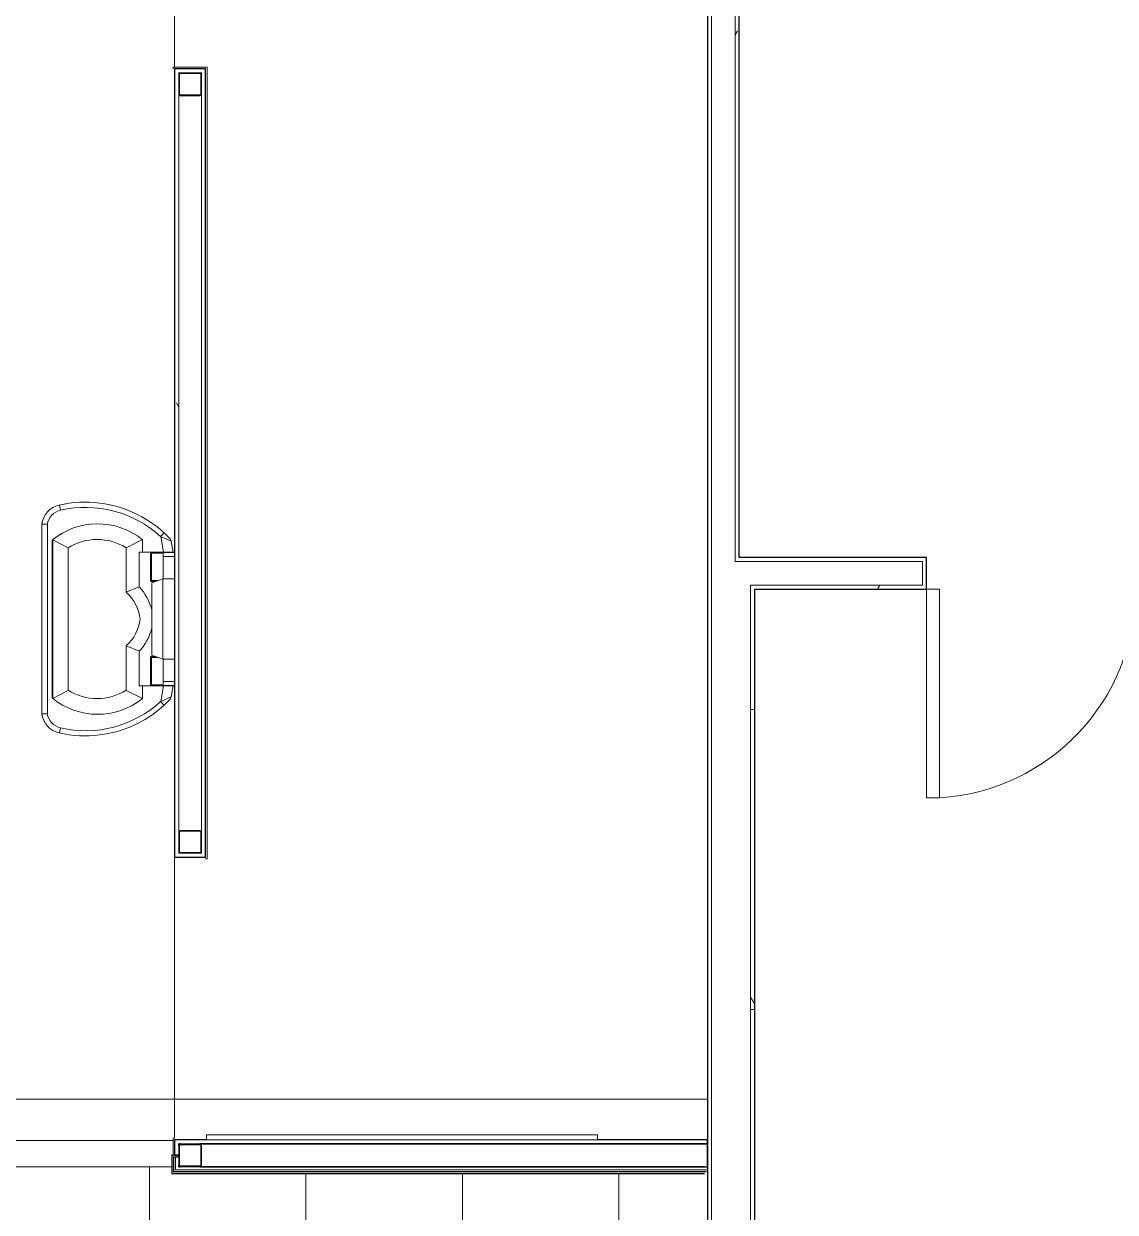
# Model space of a CAD drawing. Header units: inches. Extents: x 0 to 26364, y -23034 to 792.
# Drawn here: x 25632.4 to 25799.8, y -22702.4 to -22520 of the extents above; entities that cross this region are included whole.
import ezdxf

# ---------------------------------------------------------------- set-up
doc = ezdxf.new("R2010")
doc.units = ezdxf.units.IN
doc.header["$MEASUREMENT"] = 0
for name, color, linetype, lineweight in [('A-DOOR', 31, 'Continuous', 13), ('A-FLOR', 192, 'Continuous', 13), ('A-FLOR-PATT', 8, 'Continuous', 13), ('A-GENM', 13, 'Continuous', 13), ('A-WALL', 113, 'Continuous', 13), ('A-WALL-PATT', 111, 'Continuous', 25), ('I-WALL', 2, 'Continuous', 13), ('Q-SPCQ', 91, 'Continuous', 13), ('S-COLS', 52, 'Continuous', 13)]:
    doc.layers.add(name, color=color, linetype=linetype, lineweight=lineweight)
pattern_1 = [(0, (0, 0), (61.44, 15.36), [2.534, -43.546, 2.534, -43.546, -245.76]), (0, (0, 0), (61.44, 15.36), [-92.16, 2.534, -89.626, 2.534, -43.546, -107.52]), (0, (0, 0), (61.44, 15.36), [-230.4, 2.534, -28.186, 2.534, -74.266]), (120, (23.04, 7.68), (-44.02215, 45.528601), [2.534, -43.546, 2.534, -43.546, -245.76]), (120, (23.04, 7.68), (-44.02215, 45.528601), [-92.16, 2.534, -89.626, 2.534, -43.546, -107.52]), (120, (23.04, 7.68), (-44.02215, 45.528601), [-230.4, 2.534, -28.186, 2.534, -74.266]), (240, (30.72, 38.4), (-17.41785, -60.888601), [2.534, -43.546, 2.534, -43.546, -245.76]), (240, (30.72, 38.4), (-17.41785, -60.888601), [-92.16, 2.534, -89.626, 2.534, -43.546, -107.52]), (240, (30.72, 38.4), (-17.41785, -60.888601), [-230.4, 2.534, -28.186, 2.534, -74.266])]

# ---------------------------------------------------------------- blocks, each defined once
blk = doc.blocks.new('Bradley-Washroom_Accessories-Mirrors-780_Custom - Bradley-Washroom_Accessories-Mirrors-780_Custom-177612-Egress Plan')
at = {"layer": 'Q-SPCQ', "color": 7}
for p, q in [((25324.02, -22690.55), (25384.02, -22690.55)), ((25324.02, -22690.55), (25324.02, -22691.3)), ((25384.02, -22691.3), (25324.02, -22691.3)), ((25384.02, -22691.3), (25384.02, -22690.55))]:
    blk.add_line(p, q, dxfattribs=at)
blk = doc.blocks.new('Shower Tile Threshold - Shower Tile Threshold-209406-Egress Plan')
at = {"layer": 'A-GENM', "color": 7}
blk.add_line((-35.125, -6), (11.375, -6), dxfattribs=at)
blk = doc.blocks.new('HSS-Hollow Structural Section-Column - HSS3-1_2X3-1_2X1_8-V69-Egress Plan')
at = {"layer": 'S-COLS', "lineweight": 9}
h = blk.add_hatch(dxfattribs=at)
h.set_pattern_fill('FP_36', color=256, style=0, pattern_type=2)
h.set_pattern_definition([(45, (-25657.89, 22693.678), (-19.00703, 19.00703), []), (45, (-25657.89, 22722.478), (-19.00703, 19.00703), [])])
h.paths.add_polyline_path([(1.52, -1.75), (1.52, -1.63), (-1.52, -1.63), (-1.52, -1.75)], flags=0)
h.paths.add_polyline_path([(1.75, -1.52), (1.75, 1.52), (1.63, 1.52), (1.63, -1.52)], flags=0)
h.paths.add_polyline_path([(-1.63, -1.52), (-1.63, 1.52), (-1.75, 1.52), (-1.75, -1.52)], flags=0)
h.paths.add_polyline_path([(1.52, 1.63), (1.52, 1.75), (-1.52, 1.75), (-1.52, 1.63)], flags=0)
at = {"layer": 'S-COLS', "color": 50, "lineweight": 15}
for p, q in [((-1.75, 1.52), (-1.75, -1.52)), ((-1.63, -1.52), (-1.63, 1.52)), ((1.52, 1.75), (-1.52, 1.75)), ((-1.52, 1.63), (1.52, 1.63)), ((1.63, 1.52), (1.63, -1.52)), ((1.75, -1.52), (1.75, 1.52)), ((1.52, -1.63), (-1.52, -1.63)), ((-1.52, -1.75), (1.52, -1.75))]:
    blk.add_line(p, q, dxfattribs=at)
for centre, radius, start, end in [((-1.52, 1.52), 0.232, 90, 180), ((-1.52, 1.52), 0.116, 90, 180), ((1.52, 1.52), 0.232, 360, 90), ((1.52, 1.52), 0.116, 0, 90), ((-1.52, -1.52), 0.232, 180, 270), ((-1.52, -1.52), 0.116, 180, 270), ((1.52, -1.52), 0.232, 270, 360), ((1.52, -1.52), 0.116, 270, 360)]:
    blk.add_arc(centre, radius, start, end, dxfattribs=at)
blk = doc.blocks.new('HSS-Hollow Structural Section-Column - HSS3-1_2X3-1_2X1_8-V70-Egress Plan')
at = {"layer": 'S-COLS', "color": 50, "lineweight": 15}
for p, q in [((-1.75, 1.518), (-1.75, -1.518)), ((-1.634, -1.518), (-1.634, 1.518)), ((1.518, 1.75), (-1.518, 1.75)), ((-1.518, 1.634), (1.518, 1.634)), ((1.634, 1.518), (1.634, -1.518)), ((1.75, -1.518), (1.75, 1.518)), ((1.518, -1.634), (-1.518, -1.634)), ((-1.518, -1.75), (1.518, -1.75))]:
    blk.add_line(p, q, dxfattribs=at)
for centre, radius, start, end in [((-1.518, 1.518), 0.232, 90, 180), ((-1.518, 1.518), 0.116, 90, 180), ((1.518, 1.518), 0.232, 360, 90), ((1.518, 1.518), 0.116, 0, 90), ((-1.518, -1.518), 0.232, 180, 270), ((-1.518, -1.518), 0.116, 180, 270), ((1.518, -1.518), 0.232, 270, 360), ((1.518, -1.518), 0.116, 270, 360)]:
    blk.add_arc(centre, radius, start, end, dxfattribs=at)
blk = doc.blocks.new('HSS-Hollow Structural Section-Column - HSS3-1_2X3-1_2X1_8-V75-Egress Plan')
at = {"layer": 'S-COLS', "color": 50, "lineweight": 15}
for p, q in [((-1.75, 1.518), (-1.75, -1.518)), ((-1.634, -1.518), (-1.634, 1.518)), ((1.518, 1.75), (-1.518, 1.75)), ((-1.518, 1.634), (1.518, 1.634)), ((1.634, 1.518), (1.634, -1.518)), ((1.75, -1.518), (1.75, 1.518)), ((1.518, -1.634), (-1.518, -1.634)), ((-1.518, -1.75), (1.518, -1.75))]:
    blk.add_line(p, q, dxfattribs=at)
for centre, radius, start, end in [((-1.518, 1.518), 0.232, 90, 180), ((-1.518, 1.518), 0.116, 90, 180), ((1.518, 1.518), 0.232, 360, 90), ((1.518, 1.518), 0.116, 0, 90), ((-1.518, -1.518), 0.232, 180, 270), ((-1.518, -1.518), 0.116, 180, 270), ((1.518, -1.518), 0.232, 270, 360), ((1.518, -1.518), 0.116, 270, 360)]:
    blk.add_arc(centre, radius, start, end, dxfattribs=at)
blk = doc.blocks.new('Change_Table-Flip_Down-Frost_Products_LTD_-1125 - Polyethylene-White-366105-Egress Plan')
at = {"layer": 'Q-SPCQ', "color": 7}
for p, q in [((25405.77, -22594.65), (25405.95, -22593.86)), ((25389.09, -22598.91), (25389.89, -22598.11)), ((25407.79, -22596.82), (25408.62, -22596.82)), ((25407.79, -22625.89), (25407.79, -22596.82)), ((25408.62, -22596.82), (25408.62, -22625.89)), ((25388.51, -22601.1), (25388.81, -22599.4)), ((25390.4, -22598.7), (25388.81, -22599.4)), ((25390.4, -22598.7), (25389.98, -22601.1)), ((25395.7, -22600.41), (25393.21, -22599.17)), ((25393.21, -22601.1), (25393.21, -22599.17)), ((25395.7, -22600.41), (25395.7, -22607.23)), ((25404.61, -22600.41), (25406.94, -22599.17)), ((25404.61, -22622.3), (25404.61, -22600.41)), ((25406.94, -22599.17), (25406.94, -22623.53)), ((25407.04, -22599.25), (25407.04, -22623.45)), ((25388.27, -22601.15), (25388.51, -22601.15)), ((25390.02, -22601.75), (25388.27, -22601.75)), ((25393.69, -22601.1), (25388.51, -22601.1)), ((25388.51, -22601.15), (25388.51, -22601.1)), ((25388.51, -22601.15), (25391.73, -22601.15)), ((25390.02, -22601.15), (25390.02, -22605.18)), ((25391.83, -22601.25), (25390.02, -22601.25)), ((25391.83, -22605.43), (25391.83, -22601.25)), ((25391.96, -22601.1), (25391.96, -22605.5)), ((25393.69, -22606.42), (25393.69, -22601.1)), ((25390.07, -22605.18), (25388.27, -22605.18)), ((25390.07, -22617.53), (25390.07, -22605.18)), ((25390.07, -22605.18), (25391.77, -22605.8)), ((25390.75, -22605.43), (25391.83, -22605.43)), ((25391.73, -22605.53), (25391.02, -22605.53)), ((25391.86, -22605.6), (25391.23, -22605.6)), ((25391.77, -22605.8), (25391.77, -22616.91)), ((25393.69, -22606.42), (25395.7, -22607.23)), ((25393.69, -22616.29), (25395.7, -22615.47)), ((25393.69, -22616.29), (25393.69, -22621.6)), ((25395.7, -22622.3), (25395.7, -22615.47)), ((25388.27, -22617.53), (25390.07, -22617.53)), ((25390.02, -22617.53), (25390.02, -22621.55)), ((25390.07, -22617.53), (25391.77, -22616.91)), ((25390.75, -22617.28), (25391.83, -22617.28)), ((25391.73, -22617.18), (25391.02, -22617.18)), ((25391.86, -22617.1), (25391.23, -22617.1)), ((25391.83, -22621.45), (25391.83, -22617.28)), ((25391.96, -22621.6), (25391.96, -22617.2)), ((25390.02, -22620.95), (25388.27, -22620.95)), ((25388.51, -22621.55), (25388.27, -22621.55)), ((25388.51, -22621.55), (25391.73, -22621.55)), ((25388.51, -22621.6), (25388.51, -22621.55)), ((25393.69, -22621.6), (25388.51, -22621.6)), ((25388.81, -22623.31), (25388.51, -22621.6)), ((25389.98, -22621.6), (25390.4, -22624.01)), ((25391.83, -22621.45), (25390.02, -22621.45)), ((25393.21, -22621.6), (25393.21, -22623.54)), ((25393.21, -22623.54), (25395.7, -22622.3)), ((25404.61, -22622.3), (25406.94, -22623.53)), ((25390.42, -22624.03), (25388.81, -22623.31)), ((25389.89, -22624.6), (25389.09, -22623.8)), ((25389.89, -22624.6), (25390.42, -22624.03)), ((25407.79, -22625.89), (25408.62, -22625.89)), ((25405.77, -22628.06), (25405.95, -22628.85))]:
    blk.add_line(p, q, dxfattribs=at)
for centre, radius, start, end in [((25401.95, -22611.33), 17.12, 77.1058, 132.4083), ((25401.98, -22611.33), 17.91, 77.1036, 117.0252), ((25405.18, -22597.23), 2.65, 8.9006, 77.1058), ((25405.21, -22597.22), 3.44, 6.6703, 77.1036), ((25401.98, -22611.33), 17.91, 117.0252, 132.4157), ((25400.07, -22607.6), 10.87, 50.1591, 129.1586), ((25395.94, -22593.4), 7.66, 217.8807, 223.7167), ((25389.63, -22599.54), 0.83, 130.6052, 170.0067), ((25400.16, -22607.61), 8.46, 58.2462, 121.7538), ((25391.73, -22601.25), 0.1, 0, 90), ((25391.73, -22605.43), 0.1, 270, 0), ((25391.86, -22605.5), 0.1, 270, 0), ((25400.01, -22612.18), 8.55, 137.6677, 164.5358), ((25400.07, -22612.18), 6.59, 131.4443, 172.8364), ((25400.07, -22610.53), 6.59, 187.1636, 228.5557), ((25400.01, -22610.53), 8.55, 195.4642, 222.3323), ((25391.73, -22617.28), 0.1, 0, 90), ((25391.86, -22617.2), 0.1, 0, 90), ((25391.73, -22621.45), 0.1, 270, 0), ((25400.16, -22615.1), 8.46, 238.2462, 301.7538), ((25389.63, -22623.17), 0.83, 189.9933, 229.3948), ((25401.95, -22611.37), 17.12, 227.5917, 282.8942), ((25400.07, -22615.1), 10.87, 230.8414, 309.8409), ((25401.98, -22611.38), 17.91, 227.5846, 242.8439), ((25405.18, -22625.48), 2.65, 282.8942, 351.0994), ((25405.21, -22625.49), 3.44, 282.8964, 353.3297), ((25401.98, -22611.38), 17.91, 242.8439, 282.8964)]:
    blk.add_arc(centre, radius, start, end, dxfattribs=at)
blk = doc.blocks.new('Locker Rooms and Restrooms_rvt-1-Egress Plan')
at = {"layer": 'A-FLOR-PATT', "lineweight": 9}
h = blk.add_hatch(dxfattribs=at)
h.set_pattern_fill('FP_34', color=27, style=0, pattern_type=2)
h.set_pattern_definition([(180, (26059.64, -22730.123), (48, -23.996), [48, 0, 0, 0]), (270, (26035.64, -22718.125), (48, 3e-15), [11.998, -11.998]), (270, (26047.64, -22730.123), (48, 3e-15), [11.998, -11.998]), (270, (26023.64, -22730.123), (48, 3e-15), [11.998, -11.998]), (180, (26059.64, -22742.12), (48, -23.996), [48, 0, 0, 0]), (270, (26011.64, -22718.125), (48, 3e-15), [11.998, -11.998])])
h.paths.add_polyline_path([(25655.33, -22696.49), (25655.39, -22696.24), (25655.33, -22696.24)], flags=0)
h.paths.add_polyline_path([(25521.39, -22738.8), (25522.52, -22738.8), (25522.52, -22737.8), (25736.83, -22737.8), (25736.83, -22738.8), (25737.27, -22738.8), (25737.27, -22695.93), (25737.14, -22695.93), (25737.08, -22696.18), (25736.83, -22696.24), (25736.83, -22696.49), (25655.08, -22696.49), (25655.08, -22695.43), (25608.64, -22695.45), (25608.64, -22695.93), (25608.89, -22695.93), (25608.95, -22696.24), (25609.2, -22696.24), (25609.2, -22696.49), (25522.52, -22696.49), (25522.52, -22696.18), (25522.27, -22696.18), (25522.2, -22695.93), (25521.95, -22695.93), (25521.95, -22695.43), (25521.39, -22695.43), (25521.39, -22724.1)], flags=0)
at = {"layer": 'A-WALL-PATT', "lineweight": 9}
h = blk.add_hatch(dxfattribs=at)
h.set_pattern_fill('FP_10', color=250, style=0, pattern_type=2)
h.set_pattern_definition(pattern_1)
h.paths.add_polyline_path([(25656.14, -22647.93), (25659.64, -22647.93), (25659.64, -22647.3), (25656.14, -22647.3), (25656.14, -22527.55), (25659.64, -22527.55), (25659.64, -22526.93), (25655.52, -22526.93), (25655.52, -22647.93)], flags=0)
at = {"layer": 'A-FLOR', "color": 7}
for p, q in [((25655.52, -22482.62), (25655.52, -22526.69)), ((25655.52, -22647.93), (25655.52, -22691.05)), ((25655.08, -22695.43), (25608.64, -22695.43))]:
    blk.add_line(p, q, dxfattribs=at)
at = {"layer": 'A-WALL', "color": 250, "lineweight": 9}
for p, q in [((25656.14, -22527.55), (25659.64, -22527.55)), ((25656.14, -22527.55), (25656.14, -22527.8)), ((25659.64, -22527.55), (25659.64, -22527.8)), ((25656.14, -22530.83), (25656.14, -22644.05)), ((25659.64, -22530.83), (25659.64, -22644.05)), ((25656.14, -22647.08), (25656.14, -22647.3)), ((25656.37, -22647.3), (25656.14, -22647.3)), ((25659.64, -22647.3), (25659.41, -22647.3)), ((25659.64, -22647.08), (25659.64, -22647.3)), ((25655.39, -22693.93), (25655.33, -22693.93)), ((25655.33, -22693.93), (25655.33, -22696.24)), ((25656.14, -22693.93), (25655.39, -22693.93)), ((25656.14, -22693.99), (25655.39, -22693.99)), ((25655.39, -22693.99), (25655.39, -22696.18)), ((25655.64, -22693.99), (25655.64, -22695.93)), ((25655.39, -22696.24), (25655.33, -22696.24)), ((25655.64, -22696.18), (25655.39, -22696.18)), ((25656.14, -22696.24), (25655.39, -22696.24)), ((25656.14, -22695.93), (25655.64, -22695.93)), ((25656.14, -22696.18), (25655.64, -22696.18)), ((25656.14, -22695.93), (25736.83, -22695.93)), ((25656.14, -22696.18), (25736.83, -22696.18)), ((25656.14, -22696.24), (25736.83, -22696.24)), ((25736.83, -22695.93), (25737.14, -22695.93)), ((25736.83, -22696.18), (25737.08, -22696.18)), ((25736.83, -22696.24), (25737.08, -22696.24)), ((25737.08, -22696.18), (25737.14, -22696.18)), ((25737.14, -22695.93), (25737.39, -22695.93))]:
    blk.add_line(p, q, dxfattribs=at)
at = {"layer": 'I-WALL', "color": 7}
for p, q in [((25655.27, -22526.68), (25660.52, -22526.68)), ((25655.27, -22526.68), (25655.27, -22526.93)), ((25660.52, -22526.93), (25660.52, -22526.68)), ((25660.52, -22526.93), (25660.52, -22648.18)), ((25660.27, -22648.18), (25660.52, -22648.18)), ((25655.27, -22693.68), (25655.27, -22691.05)), ((25655.52, -22691.05), (25655.27, -22691.05))]:
    blk.add_line(p, q, dxfattribs=at)
at = {"layer": 'I-WALL', "color": 10, "lineweight": 25}
for p, q in [((25656.14, -22526.93), (25655.52, -22526.93)), ((25655.52, -22526.93), (25655.52, -22647.93)), ((25659.64, -22526.93), (25656.14, -22526.93)), ((25660.27, -22526.93), (25659.64, -22526.93)), ((25660.27, -22647.93), (25660.27, -22526.93)), ((25655.52, -22647.93), (25656.14, -22647.93)), ((25656.14, -22647.93), (25659.64, -22647.93)), ((25659.64, -22647.93), (25660.27, -22647.93)), ((25656.14, -22691.3), (25655.52, -22691.3)), ((25655.52, -22691.3), (25655.52, -22693.68)), ((25660.39, -22691.3), (25656.14, -22691.3)), ((25737.27, -22691.3), (25720.39, -22691.3)), ((25737.27, -22691.93), (25737.27, -22691.3)), ((25656.37, -22691.93), (25656.14, -22691.93)), ((25656.14, -22691.93), (25656.14, -22692.16)), ((25656.14, -22692.16), (25656.14, -22691.93)), ((25656.14, -22691.93), (25656.37, -22691.93)), ((25737.27, -22691.93), (25659.41, -22691.93)), ((25659.41, -22691.93), (25737.27, -22691.93)), ((25737.27, -22695.43), (25737.27, -22691.93)), ((25655.33, -22693.68), (25655.08, -22693.68)), ((25655.08, -22693.68), (25655.08, -22696.49)), ((25656.14, -22693.68), (25655.33, -22693.68)), ((25655.52, -22693.68), (25656.14, -22693.68)), ((25656.14, -22695.2), (25656.14, -22695.43)), ((25656.14, -22695.43), (25656.14, -22695.2)), ((25655.08, -22696.49), (25655.33, -22696.49)), ((25655.33, -22696.49), (25656.14, -22696.49)), ((25656.14, -22695.43), (25656.37, -22695.43)), ((25656.37, -22695.43), (25656.14, -22695.43)), ((25656.14, -22696.49), (25736.83, -22696.49)), ((25659.41, -22695.43), (25737.27, -22695.43)), ((25736.83, -22695.43), (25659.41, -22695.43))]:
    blk.add_line(p, q, dxfattribs=at)
at = {"lineweight": 13}
for name, p in [('HSS-Hollow Structural Section-Column - HSS3-1_2X3-1_2X1_8-V70-Egress Plan', (25657.89, -22529.31)), ('HSS-Hollow Structural Section-Column - HSS3-1_2X3-1_2X1_8-V75-Egress Plan', (25657.89, -22645.56)), ('Bradley-Washroom_Accessories-Mirrors-780_Custom - Bradley-Washroom_Accessories-Mirrors-780_Custom-177612-Egress Plan', (336.37, 0)), ('HSS-Hollow Structural Section-Column - HSS3-1_2X3-1_2X1_8-V69-Egress Plan', (25657.89, -22693.68))]:
    blk.add_blockref(name, p, dxfattribs=at)
at = {"lineweight": 13, "rotation": 180}
for name, p in [('Change_Table-Flip_Down-Frost_Products_LTD_-1125 - Polyethylene-White-366105-Egress Plan', (51043.78, -45222.73)), ('Shower Tile Threshold - Shower Tile Threshold-209406-Egress Plan', (25620.14, -22697.43))]:
    blk.add_blockref(name, p, dxfattribs=at)
blk = doc.blocks.new('Struct_Xcel_Sports Complex_rvt-1-Egress Plan')
at = {"layer": 'A-FLOR', "color": 7}
blk.add_line((25524.91, -22685.08), (25737.27, -22685.08), dxfattribs=at)
blk = doc.blocks.new('Single-Flush - 32_ x 84_-489871-Egress Plan')
at = {"layer": 'A-DOOR'}
for p, q in [((14, 2.44), (14, 34.44)), ((16, 34.44), (14, 34.44)), ((16, 2.44), (16, 34.44)), ((16, 2.44), (14, 2.44))]:
    blk.add_line(p, q, dxfattribs=at)
at = {"layer": 'A-DOOR', "lineweight": 9}
blk.add_arc((16, 2.44), 32.07, 93.5759, 180, dxfattribs=at)

msp = doc.modelspace()

# ---------------------------------------------------------------- hatches: boundary and pattern name
at = {"layer": 'A-WALL-PATT', "lineweight": 9}
h = msp.add_hatch(dxfattribs=at)
h.set_pattern_fill('FP_10', color=256, style=0, pattern_type=2)
h.set_pattern_definition(pattern_1)
h.paths.add_polyline_path([(25737.27, -22604.37), (25737.89, -22604.37), (25737.89, -22369.55), (25737.27, -22369.55), (25737.27, -22569.16)], flags=0)
h = msp.add_hatch(dxfattribs=at)
h.set_pattern_fill('FP_10', color=256, style=0, pattern_type=2)
h.set_pattern_definition(pattern_1)
h.paths.add_polyline_path([(25742.14, -22602.55), (25742.14, -22369.55), (25737.89, -22369.55), (25737.89, -22370.18), (25741.52, -22370.18), (25741.52, -22602.55)], flags=0)
h = msp.add_hatch(dxfattribs=at)
h.set_pattern_fill('FP_10', color=256, style=0, pattern_type=2)
h.set_pattern_definition(pattern_1)
h.paths.add_polyline_path([(25737.89, -22787.3), (25737.89, -22767.89), (25737.27, -22767.89), (25737.27, -22787.3)], flags=0)
h.paths.add_polyline_path([(25737.89, -22767.09), (25737.89, -22604.37), (25737.27, -22604.37), (25737.33, -22767.09)], flags=0)
h = msp.add_hatch(dxfattribs=at)
h.set_pattern_fill('FP_10', color=256, style=0, pattern_type=2)
h.set_pattern_definition(pattern_1)
h.paths.add_polyline_path([(25858.39, -22606.8), (25859.02, -22606.8), (25859.02, -22606.18), (25803.52, -22606.18), (25803.52, -22604.37), (25802.89, -22604.37), (25802.89, -22606.8)], flags=0)
h.paths.add_polyline_path([(25770.89, -22606.8), (25770.89, -22604.37), (25770.27, -22604.37), (25770.27, -22606.18), (25744.52, -22606.18), (25744.52, -22606.8)], flags=0)
h = msp.add_hatch(dxfattribs=at)
h.set_pattern_fill('FP_10', color=256, style=0, pattern_type=2)
h.set_pattern_definition(pattern_1)
h.paths.add_polyline_path([(25744.52, -22787.3), (25744.52, -22606.18), (25743.89, -22606.18), (25743.89, -22787.3)], flags=0)

# ---------------------------------------------------------------- linework, layer by layer
at = {"layer": 'A-WALL', "lineweight": 9}
for p, q in [((25737.89, -22370.18), (25737.89, -22767.09)), ((25741.52, -22370.18), (25741.52, -22602.55)), ((25770.27, -22602.55), (25741.52, -22602.55)), ((25770.27, -22606.18), (25770.27, -22602.55)), ((25743.89, -22606.18), (25770.27, -22606.18)), ((25743.89, -22606.18), (25743.89, -22787.3))]:
    msp.add_line(p, q, dxfattribs=at)
at = {"layer": 'I-WALL', "lineweight": 25}
for p, q in [((25737.27, -22369.55), (25737.27, -22767.09)), ((25742.14, -22601.93), (25742.14, -22369.55)), ((25770.89, -22601.93), (25742.14, -22601.93)), ((25770.89, -22606.8), (25770.89, -22601.93)), ((25744.52, -22606.8), (25770.89, -22606.8)), ((25744.52, -22786.55), (25744.52, -22606.8))]:
    msp.add_line(p, q, dxfattribs=at)

# ---------------------------------------------------------------- block references
at = {"lineweight": 5}
for name in ['Struct_Xcel_Sports Complex_rvt-1-Egress Plan', 'Locker Rooms and Restrooms_rvt-1-Egress Plan']:
    msp.add_blockref(name, (0, 0), dxfattribs=at)
at = {"layer": 'A-DOOR', "rotation": 180}
msp.add_blockref('Single-Flush - 32_ x 84_-489871-Egress Plan', (25786.89, -22604.37), dxfattribs=at)

doc.saveas('drawing.dxf')
